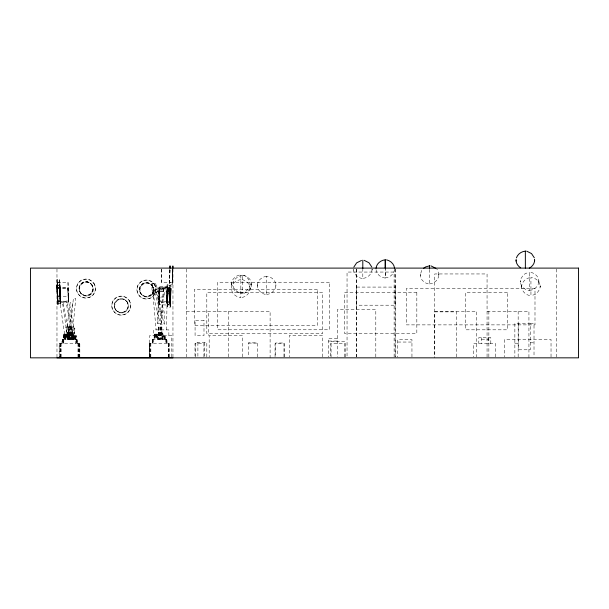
<?xml version="1.0" encoding="UTF-8"?>
<svg xmlns="http://www.w3.org/2000/svg" width="609" height="609" viewBox="0 0 609 609"><rect width="100%" height="100%" fill="white"/><g stroke="black" fill="none" stroke-linecap="round" stroke-linejoin="round"><path stroke-width="0.46" stroke-dasharray="3.04 2.28" d="M395.172 269.041L395.127 305.2L356.478 305.2M161.781 269.17L161.294 282.477L172.187 282.85L172.827 269.886M172.674 269.543L172.294 281.48M56.972 286.656L57.018 284.464L59.705 284.373L59.834 286.496M57.703 302.346C55.876 305.627 62.11 305.413 60.382 302.254M59.659 286.565L59.705 284.373M169.98 269.787L169.5 282.18L172.339 282.279L172.385 281.815M166.539 329.88L167.323 286.908L165.13 286.908L153.514 289.831L152.912 294.216L156.11 329.88M167.711 295.548L168.168 285.728L171.007 285.827L170.33 307.126L167.483 307.035L167.665 295.631M167.589 298.067L167.536 304.652L170.375 304.751L170.87 294.84M170.033 270.175L169.401 284.753L172.248 284.852L172.88 270.274M170.901 294.786L170.962 288.202L168.114 288.103L167.62 298.014M57.292 290.326L57.558 296.02L60.276 295.928L59.804 282.15L57.086 282.249L57.49 295.966M57.071 288.658L57.117 287.676L59.804 287.585L59.849 288.559M59.903 289.458L59.804 286.946L57.086 287.045L57.071 289.564M57.398 282.804L68.002 282.439L68.474 296.218L57.87 296.583L57.429 282.804L57.497 288.795M57.535 290.112L57.429 287.6L57.383 290.128M57.383 289.222L57.117 282.241M57.589 296.02L57.406 290.272M68.467 298.349L68.49 301.683L57.558 301.957L57.604 300.975M60.283 300.252L60.276 300.724L57.558 300.823L57.604 300.344M68.49 301.181L68.474 302.155L57.87 302.521L57.916 301.539M68.49 300.541L68.474 301.013L57.87 301.379L57.916 300.907M59.804 282.15L60.108 294.063M59.751 288.567L59.804 287.585M59.804 286.946L59.758 289.473M57.52 301.904L57.649 303.396L60.337 303.305L60.283 300.884L60.382 303.396M67.957 288.856L68.002 287.874L68.048 288.849M170.55 296.743L170.421 304.553L170.893 290.782L168.023 290.683L167.551 304.454L170.421 304.553M170.627 296.773L170.756 288.963L170.314 302.742L170.939 288.4L168.069 288.301L167.597 302.079L168.114 288.103M170.596 293.264L170.269 305.124L159.345 304.744L159.36 302.079L159.817 290.973L170.741 291.346L170.375 304.751M170.49 300.092L170.817 291.247M169.782 269.597L169.401 284.753M170.642 293.317L170.962 288.202M172.621 269.688L172.248 284.852M169.835 269.772L169.469 282.18M169.409 300.435L169.774 288.027L158.85 287.654L158.378 301.432L158.85 287.654M172.674 269.871L172.339 282.279M157.807 323.691L159.794 286.725L163.585 286.725L163.585 291.528L161.598 323.691L157.807 323.691L157.807 311.366L159.794 286.725M161.69 269.163L161.263 282.469M170.573 300.808L170.467 302.178L167.597 302.079M172.583 269.536L172.187 282.85M161.598 323.691L161.598 311.366L163.585 286.725M69.586 339.358L73.354 298.44L75.722 298.44L71.953 339.358M170.786 288.971L159.862 288.59L159.489 296.377L159.391 302.368L170.314 302.742M159.429 302.368L159.893 288.597M159.375 304.751L159.847 290.973M158.378 301.432L169.302 301.805L169.926 287.463L167.056 287.364L166.584 301.135L169.454 301.234L169.5 300.77M166.615 301.143L167.087 287.364M167.582 304.462L168.054 290.683M169.774 288.027L169.302 301.805M170.939 288.4L170.467 302.178M170.893 290.782L170.269 305.124M167.148 284.791L166.516 303.716L169.363 303.815L169.858 293.903L169.995 284.883L167.148 284.791L166.516 303.716M169.995 284.883L169.363 303.815M167.536 304.652L168.069 288.301M167.483 307.035L168.168 285.728M170.33 307.126L171.007 285.827M231.534 284.038C231.626 285.773 231.511 281.876 231.9 281.609C233.194 277.811 236.916 275.131 240.875 274.819M240.821 279.554C228.489 281.937 228.238 295.175 240.821 297.793L240.859 274.689L244.795 275.778L247.033 277.27L249.827 281.48L250.093 284.578L250.093 283.04M242.359 275.382C230.027 277.773 229.783 290.995 242.359 293.622L242.344 275.253C247.246 275.557 252.179 279.988 251.586 285.141M372.122 269.285C372.015 274.187 367.509 278.069 362.797 278.404M372.137 269.384L372.03 270.053L372.137 269.49M438.899 274.91C438.944 276.334 438.13 268.478 435.732 268.272M520.375 280.65L520.375 282.195L520.642 279.089L523.436 274.88L525.674 273.388L529.609 272.299M540.274 286.405L540.175 285.735L539.909 288.833L537.108 293.043L534.877 294.535L530.934 295.624M231.633 283.17C231.039 288.323 235.972 292.746 240.875 293.058M250.048 289.321C250.642 284.167 245.709 279.737 240.806 279.424M257.379 284.692C256.785 289.846 261.718 294.276 266.62 294.589L266.605 276.212C271.507 276.524 276.44 280.955 275.847 286.108M394.525 269.429C394.137 274.073 389.745 277.59 385.261 277.932L385.261 269.589M420.332 274.172C419.738 279.325 424.671 283.756 429.573 284.06L429.558 268.363M521.715 285.865C521.114 291.018 526.047 295.449 530.949 295.753L530.934 277.384C535.836 277.696 540.769 282.119 540.175 287.273M538.836 282.066C539.429 276.912 534.496 272.482 529.594 272.17L529.609 290.539C524.813 290.204 520.276 286.192 520.269 281.213M57.018 279.668L57.649 298.593L60.337 298.501L60.2 289.481L59.705 279.577L57.018 279.668L57.649 298.593M56.987 285.819L59.667 285.728M56.987 285.309L59.705 285.012L59.834 287.006M59.705 279.577L60.337 298.501M60.375 303.731L57.688 303.822M250.048 287.775C250.634 292.929 245.716 297.359 240.806 297.664M251.586 283.604C252.172 288.757 247.254 293.18 242.344 293.492M257.379 286.238L257.287 285.294M275.847 284.563L275.946 285.545M353.471 269.62L353.57 270.183M420.332 275.717L420.233 274.735M438.899 275.024L438.792 274.042M521.715 287.402C521.121 282.272 526.047 277.811 530.949 277.514M538.935 281.495L538.836 280.521M540.267 286.329L540.274 286.71M421.679 270.35L420.233 275.154M67.043 334.143L66.982 339.358L70.819 334.143L63.237 334.143L64.501 339.358M66.967 339.358L74.496 335.095L63.016 335.095L64.6 339.358L64.615 335.095M266.62 276.349C261.824 276.684 257.287 280.696 257.28 285.674M240.859 292.929C245.655 292.594 250.192 288.582 250.2 283.604M266.605 294.452C271.401 294.117 275.938 290.112 275.946 285.126M429.558 283.931C434.354 283.596 438.883 279.584 438.899 274.606M529.594 290.409C534.39 290.074 538.927 286.063 538.935 281.084M68.002 282.439L68.315 294.353M57.086 288.186L68.002 287.874M68.474 296.218L68.002 287.242L67.964 289.77M57.429 288.742L67.972 288.384M60.238 295.928L59.971 290.234M60.238 300.724L60.07 298.075M57.512 300.991C57.467 302.247 61.638 301.874 60.131 299.993M57.87 302.521L57.764 300.648M60.238 301.866L60.192 300.899M68.474 301.013L68.398 300.557M68.474 302.155L68.337 299.651M57.398 287.608L68.002 287.242M152.006 283.391L155.797 283.391L164.202 311.983L164.202 324.3L160.411 324.3L152.006 290.348L152.006 283.391L160.411 311.983L160.411 324.3M395.172 286.717L395.386 356.897M356.745 287.083L395.386 287.083M152.006 290.348L155.797 290.348L164.202 324.3M159.794 291.528L163.585 291.528M186.377 311.237L270.114 311.237L270.114 357.841M434.735 311.237L476.596 311.237L476.596 356.889M487.063 311.237L528.932 311.237L528.932 357.841M157.807 311.366L161.598 311.366M160.411 311.983L164.202 311.983M530.264 323.729L534.017 323.729L534.017 356.897M74.633 332.879L67.256 332.879L69.091 339.358L69.129 327.033M158.736 332.879L163.045 332.879L163.045 339.358M154.244 335.095L157.761 335.095L157.761 339.358M337.34 338.284L328.426 338.284L328.426 356.912M481.536 339.198L488.433 339.198M328.426 341.048L337.348 341.048M397.799 342.045L412.011 342.045M530.264 342.798L534.017 342.798M248.373 343.103L257.287 343.103M514.864 343.202L518.297 343.202M169.926 287.463L169.454 301.234M74.321 328.16L74.93 328.335L73.963 331.669L73.362 331.494M154.336 284.373A9.478 9.47 -39.2 0 1 146.799 298.95A9.478 9.47 -39.2 0 1 137.946 285.141A9.478 9.47 -39.2 0 1 154.336 284.373L154.435 284.494A9.478 9.47 -39.2 0 1 146.891 299.072A9.478 9.47 -39.2 0 1 138.045 285.263A9.478 9.47 -39.2 0 1 154.435 284.494M151.885 285.271A6.95 6.943 -39.2 0 1 147.249 296.377A6.95 6.943 -39.2 0 1 139.948 286.816A6.95 6.943 -39.2 0 1 151.885 285.271L151.984 285.393A6.95 6.943 -39.2 0 1 147.348 296.499A6.95 6.943 -39.2 0 1 140.047 286.938A6.95 6.943 -39.2 0 1 151.984 285.393M152.121 285.56A6.95 6.943 -39.2 0 1 147.485 296.674A6.95 6.943 -39.2 0 1 140.184 287.113A6.95 6.943 -39.2 0 1 152.121 285.56L152.379 285.88A6.95 6.943 -39.2 0 1 147.743 296.986A6.95 6.943 -39.2 0 1 140.443 287.433A6.95 6.943 -39.2 0 1 152.379 285.88M129.177 300.45A9.478 9.47 -39.2 0 1 121.633 315.036A9.478 9.47 -39.2 0 1 112.779 301.227A9.478 9.47 -39.2 0 1 129.177 300.45L129.298 300.602A9.478 9.47 -39.2 0 1 121.754 315.18A9.478 9.47 -39.2 0 1 112.901 301.371A9.478 9.47 -39.2 0 1 129.298 300.602M126.718 301.348A6.95 6.943 -39.2 0 1 122.082 312.463A6.95 6.943 -39.2 0 1 114.781 302.901A6.95 6.943 -39.2 0 1 126.718 301.348L127.083 301.798A6.95 6.943 -39.2 0 1 122.447 312.904A6.95 6.943 -39.2 0 1 115.147 303.343A6.95 6.943 -39.2 0 1 127.083 301.798M115.672 309.791L116.03 310.232M93.915 283.413A9.478 9.47 -39.2 0 1 86.371 297.991A9.478 9.47 -39.2 0 1 77.518 284.182A9.478 9.47 -39.2 0 1 93.915 283.413L94.014 283.535A9.478 9.47 -39.2 0 1 86.47 298.113A9.478 9.47 -39.2 0 1 77.617 284.304A9.478 9.47 -39.2 0 1 94.014 283.535M91.457 284.312A6.95 6.943 -39.2 0 1 86.821 295.418A6.95 6.943 -39.2 0 1 79.52 285.857A6.95 6.943 -39.2 0 1 91.457 284.312L91.556 284.426A6.95 6.943 -39.2 0 1 86.92 295.54A6.95 6.943 -39.2 0 1 79.619 285.979A6.95 6.943 -39.2 0 1 91.556 284.426M91.7 284.601A6.95 6.943 -39.2 0 1 87.064 295.708A6.95 6.943 -39.2 0 1 79.764 286.154A6.95 6.943 -39.2 0 1 91.7 284.601L91.959 284.921A6.95 6.943 -39.2 0 1 87.323 296.027A6.95 6.943 -39.2 0 1 80.023 286.466A6.95 6.943 -39.2 0 1 91.959 284.921M521.616 286.458L521.609 286.839M250.147 288.75L250.147 288.339M73.118 339.358L66.069 301.919L62.91 301.919L69.959 339.358M75.798 339.358L69.586 303.967L67.371 303.967L73.59 339.358M376.019 269.566C376.408 274.202 380.792 277.719 385.276 278.062L385.276 268.942M353.486 269.414C353.593 274.316 358.092 278.199 362.812 278.534L362.797 269.285M65.361 339.358L60.245 304.447L62.773 304.447L67.888 339.358L72.555 302.703L70.18 302.703L65.46 339.358L65.475 334.143M60.276 303.495L60.337 303.937M60.337 304.439L60.2 302.445M57.018 284.464L57.246 288.696M57.018 285.103L57.079 286.047M57.596 303.587L57.649 304.028M57.649 304.53L57.52 302.536M57.474 289.206L57.429 288.24L57.627 292.366M57.117 287.045L57.223 289.549M57.117 287.676L57.162 288.651M57.87 296.583L57.535 288.971M57.87 301.379L57.627 297.162M57.817 301.546L57.87 302.018M57.558 300.823L57.512 300.351L57.52 303.046M57.337 298.273L57.558 301.957M57.079 285.537L57.155 287.098M68.048 288.339L68.109 289.755M68.398 301.691L68.269 298.372M57.452 299.453L57.512 301.493M59.834 285.865L59.926 288.605M60.116 300.214L60.2 302.955M68.109 289.245L68.178 291.033M59.903 288.316L59.971 290.737M60.07 298.714L60.131 300.496M57.223 288.407L57.292 290.836M57.695 299.369L57.764 301.151M57.383 298.166L57.452 300.587M59.926 287.463L60.116 292.959M59.926 288.095L60.017 290.63M60.116 301.356L59.926 295.86M57.246 287.555L57.337 290.729M68.2 296.804L68.269 299.514M59.971 289.602L60.169 295.875M60.07 299.217L59.933 294.756M57.596 290.249L57.672 292.457M57.292 289.694L57.36 291.262M57.695 299.872L57.558 295.411M57.383 299.308L57.246 294.847M59.926 296.492L60.017 299.323M57.337 289.587L57.429 293.051M57.337 299.415L57.155 293.485M68.2 297.946L68.071 293.233M59.933 295.395L60.002 297.649M57.672 291.818L57.741 294.208M57.672 292.959L57.741 294.71M57.627 298.303L57.406 290.912M57.246 295.487L57.315 297.74M60.116 291.818L60.2 295.426M59.834 293.393L59.926 297.002M57.429 291.909L57.52 295.517M57.155 294.117L57.246 297.093M68.315 293.211L68.375 296.164M68.071 293.873L68.132 296.195M59.865 292.944L59.933 295.898M57.741 293.568L57.802 296.53M57.185 293.036L57.246 295.989M60.2 294.284L60.276 297.862M59.766 290.957L59.834 294.535M57.52 294.375L57.649 300.191M57.52 295.007L57.596 297.953M57.079 291.049L57.155 294.627M68.375 295.022L68.429 297.915M68.018 291.483L68.071 294.375M60.169 294.733L60.222 297.626M59.819 291.193L59.865 294.086M57.802 295.388L57.855 298.281M57.49 290.021L57.543 291.78M57.444 291.848L57.543 297.717M57.132 291.285L57.185 294.177M60.276 296.72L60.375 301.988M59.705 288.719L59.766 292.099M57.018 288.811L57.079 292.191M68.429 296.773L68.467 299.491M67.98 289.914L68.018 292.624M60.222 296.484L60.283 300.481M60.222 297.116L60.261 299.202M59.781 289.618L59.819 292.335M57.855 297.139L57.885 299.849M57.543 296.575L57.581 299.293M57.094 289.709L57.132 292.427M60.337 298.958L60.375 301.478M59.667 286.831L59.705 289.861M57.649 299.049L57.688 302.079M56.987 286.923L57.018 289.953M68.467 298.981L68.49 300.777M67.964 288.628L67.98 291.056M59.758 288.339L59.781 290.759M57.885 298.707L57.908 301.135M57.581 298.151L57.596 300.572M57.383 288.986L57.406 291.414M57.071 288.43L57.094 290.851M356.478 286.717L356.745 305.2M59.659 285.423L59.667 287.973M57.688 300.937L57.703 303.488M56.972 285.514L56.987 288.065M60.283 299.339L60.283 301.394M57.908 299.993L57.916 302.049M57.596 299.43L57.604 301.485M556.504 269.056L556.504 356.897M551.031 356.927L551.031 339.517L504.587 339.517L504.587 356.927M518.297 323.6L518.297 349.787L530.264 349.787L530.264 323.6L514.864 323.6L514.864 356.927M518.16 311.237L518.16 357.841M495.559 356.889L495.559 343.621L473.444 343.621L473.444 356.889M490.801 343.621L490.801 337.622L478.796 337.622L478.796 343.621M488.852 311.237L488.852 356.889M488.433 337.622L488.433 343.621M487.063 356.889L487.063 273.951L434.735 273.951L434.735 357.841M481.536 337.622L481.536 343.621M456.468 356.904L456.468 311.869L434.78 311.869L434.78 356.904M411.95 356.935L411.95 339.67L397.73 339.67L397.73 356.935M395.127 269.056L395.127 356.897M394.122 356.897L394.122 272.056L347.046 272.056L347.046 356.897M375.806 356.889L375.806 309.463L337.416 309.463L337.34 356.912M356.745 269.056L356.745 356.897M356.478 269.056L356.478 356.897M345.288 356.935L345.288 341.565L331.068 341.565L331.068 356.935M344.724 356.943L344.724 343.461L330.512 343.461L330.512 356.943M322.42 356.912L322.42 335.559L289.245 335.559L289.245 356.912M284.502 356.912L284.502 342.996L275.588 342.996L275.588 356.912M283.969 356.904L283.969 343.781L275.055 343.781L275.055 356.904M257.287 356.92L257.28 342.867L248.365 342.867L248.373 356.92M251.684 284.167L251.684 284.578M242.359 356.912L242.359 335.559L209.184 335.559L209.184 356.912M228.246 311.237L228.246 357.841M208.735 313.277L208.735 335.567M206.816 356.943L206.816 342.517L195.527 342.517L195.527 356.943M204.441 342.517L204.441 356.943M203.916 356.943L203.916 343.468L194.994 343.468L194.994 356.943M197.895 342.517L197.895 356.943M186.377 269.056L186.377 356.897M172.956 269.056L172.956 357.841M171.784 356.912L171.784 335.567L149.662 335.567L149.662 356.912M169.645 356.943L169.645 343.461L149.692 343.461L149.692 357.841M168.853 335.567L168.853 329.88L153.506 329.88L153.506 335.567M168.883 343.461L168.883 357.841M168.822 343.461L168.731 357.841M168.632 343.461L168.632 356.943M168.495 343.461L168.495 357.841M167.056 343.461L167.056 339.358L152.486 339.358L152.486 343.461M166.303 339.358L166.303 343.461M166.242 339.358L166.242 343.461M166.051 339.358L166.15 343.461M165.914 339.358L165.914 343.461M165.732 339.358L165.732 336.039L162.367 336.039L162.367 339.358M164.91 336.039L164.91 339.358M164.818 336.039L164.818 339.358M164.719 336.039L164.719 339.358M164.582 336.039L164.582 339.358M163.517 336.039L163.517 339.358M162.603 336.039L162.603 339.358M162.032 332.879L162.032 339.358M161.895 339.358L161.88 327.033L158.363 327.033L158.363 339.358M161.126 327.033L161.126 339.358L160.974 327.033M160.867 327.033L160.867 339.358M160.73 327.033L160.73 339.358M159.885 332.879L159.885 339.358M159.512 327.033L159.512 339.358M159.063 332.879L159.124 339.358M158.972 332.879L158.972 339.358M158.873 332.879L158.873 339.358M158.69 327.033L158.736 339.358M158.599 327.033L158.599 339.358M158.5 327.033L158.5 339.358M157.815 339.358L157.815 334.143L154.146 334.143L154.146 339.358M157.061 334.143L157.061 339.358M157 334.143L156.939 339.358M156.81 334.143L156.848 339.358M156.673 334.143L156.749 339.358M156.612 335.095L156.612 339.358M155.797 283.391L155.797 290.348M155.386 335.095L155.386 339.358M155.287 334.143L155.287 339.358M154.633 335.095L154.633 339.358M154.534 334.143L154.572 339.358M154.473 334.143L154.382 339.358M154.283 334.143L154.244 339.358M153.628 339.358L153.628 343.461M152.874 339.358L152.874 343.461M152.813 339.358L152.813 343.461M152.623 339.358L152.623 343.461M150.842 343.461L150.842 357.841M150.08 343.461L150.08 357.841M149.928 343.461L149.928 356.943M149.829 343.461L149.829 356.943M79.825 357.841L79.825 343.461L59.18 343.461L59.18 357.841M79.71 343.461L79.71 356.943M79.261 343.461L79.261 356.943M79.048 343.461L79.048 356.943M78.865 343.461L78.85 357.841M78.698 343.461L78.698 357.841M77.975 343.461L77.975 357.841M77.244 343.461L77.244 339.358L61.966 339.358L61.966 343.461M77.13 339.358L77.13 343.461M76.673 339.358L76.673 343.461M76.468 339.358L76.468 343.461M76.216 336.039L76.216 335.567L73.057 335.567L73.133 339.358M76.27 339.358L76.285 343.461M76.117 339.358L76.117 343.461M75.912 336.039L75.912 339.358M75.349 336.039L75.394 343.461M75.135 336.039L75.135 339.358M74.953 336.039L74.953 339.358L76.704 336.039L68.345 336.039L72.722 339.358L72.661 332.879M74.785 336.039L74.785 339.358M74.26 332.248L74.26 332.879M74.062 336.039L74.062 339.358M73.704 336.039L73.704 339.358M73.225 332.879L73.225 339.358M72.928 336.039L72.928 339.358M72.578 336.039L72.578 339.358M72.456 332.879L72.456 339.358M72.265 332.879L72.265 339.358L74.496 332.248L68.337 332.248L68.337 332.879M72.068 327.033L72.098 339.358M71.854 336.039L71.854 339.358M71.497 327.033L71.497 339.358M71.291 327.033L71.382 339.358M71.184 332.248L71.184 332.879M71.101 327.033L71.101 339.358L74.648 327.033L65.757 327.033L68.718 339.358L68.733 327.033M70.941 327.033L70.941 339.358M70.781 332.248L70.781 332.879M70.4 332.248L70.4 332.879M70.218 327.033L70.218 339.358M70.065 332.879L70.065 339.358M69.761 327.033L69.761 326.401L66.45 326.401L66.45 327.033M69.7 327.033L69.7 339.358M69.502 332.879L69.502 339.358M69.297 332.879L69.297 339.358M68.924 327.033L68.939 339.358M68.573 327.033L68.573 339.358M68.223 332.879L68.223 339.358M68.002 334.143L68.002 339.358M67.85 327.033L67.942 339.358M67.432 334.143L67.378 339.358M67.226 334.143L67.226 339.358M67.173 335.095L67.173 339.358M66.876 334.143L66.876 339.358M66.815 335.095L66.815 339.358M66.153 334.143L66.092 339.358M65.574 335.095L65.574 339.358M65.003 335.095L65.003 339.358M64.904 334.143L64.798 339.358M64.699 334.143L64.699 339.358M64.516 334.143L64.447 339.358M64.348 334.143L64.348 339.358M63.816 339.358L63.816 343.461M63.724 335.095L63.701 343.461M63.625 334.143L63.625 339.358M63.245 339.358L63.245 343.461M63.039 339.358L63.039 343.461M62.856 339.358L62.841 343.461M62.689 339.358L62.689 343.461M61.029 343.461L61.029 357.841M60.915 343.461L60.915 356.943M60.458 343.461L60.458 357.841M60.253 343.461L60.253 356.943M60.063 343.461L60.047 357.841M59.903 343.461L59.903 357.841M56.972 269.056L56.972 356.897M165.13 286.908L164.59 297.017L158.584 297.017L153.514 289.831L167.323 286.908L152.912 294.216L165.13 286.908M329.362 282.226L217.672 282.226L217.672 329.781L329.362 329.781L329.362 282.226M534.991 288.384L406.393 288.384L406.393 324.879L534.991 324.879L534.991 288.384M317.373 289.267L194.461 289.267L194.461 325.442L317.373 325.442L317.373 289.267M322.61 292.564L206.809 292.564L206.809 333.641L322.61 333.641L322.61 292.564M416.83 292.526L344.481 292.526L344.481 333.443L416.83 333.443L416.83 292.526M507.426 292.526L465.558 292.526L465.558 329.812L507.426 329.812L507.426 292.526M203.992 320.243L195.078 320.243L195.078 335.567L203.992 335.567L203.992 320.243M162.755 339.358L162.755 336.039L162.694 339.358M162.283 339.358L162.283 332.879L162.222 339.358M122.203 312.607A6.95 6.943 -39.2 0 0 126.847 301.501A6.95 6.943 -39.2 0 0 114.911 303.054A6.95 6.943 -39.2 0 0 122.203 312.607"/><path stroke-width="0.91" d="M170.071 268.287L170.033 265.828L169.903 267.321M172.91 268.386L172.88 265.927L172.743 267.42M534.588 259.35C535.067 262.981 532.464 266.544 529.29 268.15M376.019 268.318C376.408 263.682 380.792 260.157 385.276 259.822L385.276 268.15M516.127 259.48C515.686 262.806 517.833 266.186 520.68 267.785M534.588 260.896L534.649 260.165M516.074 260.21L516.127 261.025M353.837 267.085L356.63 262.875L361.48 260.446M516.394 257.919C517.688 254.128 521.411 251.441 525.369 251.129M423.392 268.409L425.63 266.917L429.573 265.821M526.686 251.152L531.528 253.58L534.321 257.79M430.89 265.844L435.732 268.272M386.593 259.845C390.544 260.781 394.183 263.986 394.525 268.188M364.129 260.317L368.97 262.745L371.764 266.955M525.354 250.999L525.369 268.15M429.558 265.691L429.573 268.493M385.261 259.693L385.261 268.021M362.797 260.165L362.812 268.63M172.956 357.841L56.972 357.841M578.55 268.105L30.45 268.105L30.45 357.841L578.55 357.841L578.55 268.105"/></g></svg>
